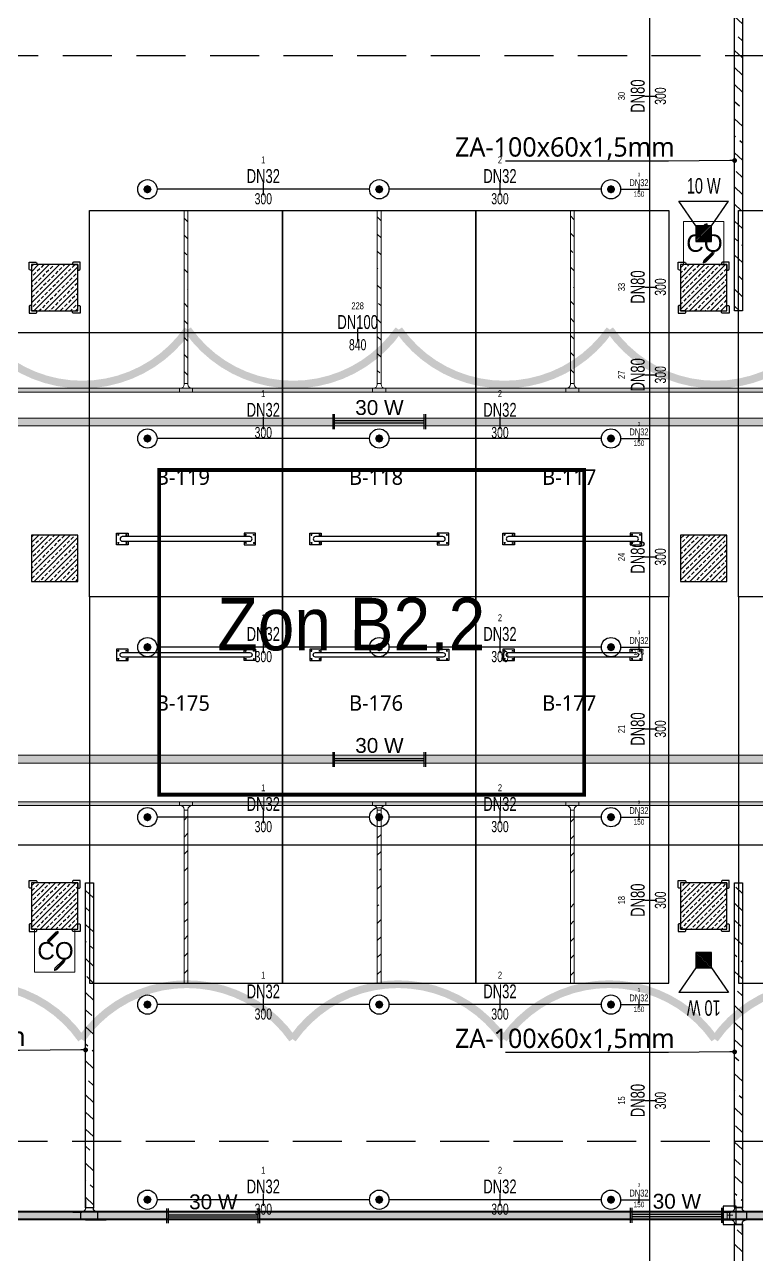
# Model space of a CAD drawing. Header units: millimetres. Extents: x -379292 to 1221486, y 92049 to 447512.
# Drawn here: x -141845 to -132373, y 236111 to 252025 of the extents above; entities that cross this region are included whole.
import ezdxf
from ezdxf import colors
from ezdxf.entities.mleader import LeaderData, LeaderLine
from ezdxf.enums import TextEntityAlignment as Align
from ezdxf.math import Vec2, Vec3

# ---------------------------------------------------------------- set-up
doc = ezdxf.new("R2010")
doc.units = ezdxf.units.MM
doc.linetypes.add('HIDDEN', pattern=[9.525, 6.35, -3.175])
for name, color, linetype in [('-M-YNGN-BORUID', 7, 'Continuous'), ('-M-YNGN-BORUUZUN', 7, 'Continuous'), ('-M-YNGN-BORUYUK', 7, 'Continuous'), ('-M-YNGN-SPR-YUK', 7, 'Continuous'), ('-M-YNGN-ZON2-CAP-', 7, 'Continuous'), ('-M-YNGN-ZON2-SPR-', 7, 'Continuous'), ('05_HATCH CONCRETE', 141, 'Continuous'), ('05_SYMBOL', 2, 'Continuous'), ('08_LAMP', 4, 'Continuous'), ('08_LOUD SYSTEM', 4, 'Continuous'), ('202-A-Y-MahalAd', 141, 'Continuous'), ('E_CT_ZA', 6, 'Continuous'), ('EYazı', 7, 'Continuous')]:
    doc.layers.add(name, color=color, linetype=linetype)
doc.layers.add('-M-YNGN-SPR-CAPCIZGI', color=188, linetype='Continuous', plot=False)
for name, color, linetype, lineweight in [('-M-YNGN-ZON2', 4, 'SP', 30), ('08_DEDECTOR', 3, 'Continuous', 9), ('AIRONN', 7, 'Continuous', 13), ('Aironn-ZoneBil', 7, 'Continuous', 0), ('E_CT_AYDINLATMA', 3, 'Continuous', 9), ('E_CT_KIRMIZI', 1, 'Continuous', 9)]:
    doc.layers.add(name, color=color, linetype=linetype, lineweight=lineweight)
doc.styles.add('Aironn', font='times.ttf')
doc.styles.add('CIZGI', font='tahoma.ttf', dxfattribs={"width": 0.8, "oblique": 20})
doc.styles.add('HCAD', font='HCAD.SHX', dxfattribs={"width": 0.8, "height": 0.2})
doc.styles.add('PIPESIZE', font='hcad.shx', dxfattribs={"width": 0.8})
doc.styles.add('SPR-NOT', font='romans.shx')
doc.styles.get("Standard").update_dxf_attribs({"font": 'segoeuil.ttf'})
doc.styles.add('TR', font='tsimpali.shx', dxfattribs={"width": 0.7})
doc.styles.add('YAZI-2', font='arial.ttf', dxfattribs={"height": 2})
doc.styles.add('YAZI-3', font='arial.ttf', dxfattribs={"height": 3})
doc.linetypes.add('SP', pattern='A,2,-0.1,["SP",CIZGI,S=0.14,R=0.2,X=0,Y=-0.07],-0.255', length=2.355)
pattern_1 = [(225, (905000, -3e-07), (67.351921, -67.351921), []), (225, (904932.65, -3e-07), (67.351921, -67.351921), [47.625, -23.8125])]

# ---------------------------------------------------------------- blocks, each defined once
blk = doc.blocks.new('202_Vida')
at = {"color": 0, "linetype": 'ByBlock', "ltscale": 0.2}
for points in [[(1, 0), (-1, 0)], [(0, 1), (0, -1)]]:
    blk.add_lwpolyline(points, dxfattribs=at)
at = {"color": 0, "linetype": 'ByBlock'}
for radius in [0.42, 0.23, 0.155]:
    blk.add_circle((0, 0), radius, dxfattribs=at)
blk = doc.blocks.new('202_Stoper')
at = {"color": 0, "linetype": 'ByBlock'}
for points in [[(-750, -30), (-750, -75), (-900, -75), (-900, 75), (-750, 75), (-750, 30)], [(750, -30), (750, -75), (900, -75), (900, 75), (750, 75), (750, 30)]]:
    blk.add_lwpolyline(points, dxfattribs=at)
blk.add_lwpolyline([(825, -30, 1), (825, 30), (-825, 30, 1), (-825, -30)], format="xyb", close=True, dxfattribs=at)
at = {"color": 0, "linetype": 'ByBlock', "yscale": 10, "zscale": 10, "rotation": 180}
for p, xscale in [((-877, 53), -10), ((-772, 53), 10), ((772, 53), -10), ((877, 53), 10)]:
    blk.add_blockref('202_Vida', p, dxfattribs=dict(at, xscale=xscale))
at = {"color": 0, "linetype": 'ByBlock', "yscale": 10, "zscale": 10}
for p, xscale in [((-877, -52), 10), ((-772, -52), -10), ((772, -52), 10), ((877, -52), -10)]:
    blk.add_blockref('202_Vida', p, dxfattribs=dict(at, xscale=xscale))
blk = doc.blocks.new('202_Mahalblok')
at = {"color": 0, "linetype": 'ByBlock', "flags": 128}
blk.add_lwpolyline([(0, 0), (0, 5000), (2500, 5000), (2500, 0)], close=True, dxfattribs=at)
at = {"color": 252}
blk.add_blockref('202_Stoper', (1250, 750), dxfattribs=at)
at = {"color": 0, "linetype": 'ByBlock', "ltscale": 25}
blk.add_attdef('MAHALNO', text='', height=200, dxfattribs=at).set_placement((1209, 1390), align=Align.BOTTOM_CENTER)
blk = doc.blocks.new('bariyer')
at = {"color": 8, "ltscale": 25}
blk.add_lwpolyline([(0, -70), (15, -70, 0.414214), (30, -55), (30, 30), (-55, 30, 0.414214), (-70, 15), (-70, 0), (0, 0)], format="xyb", close=True, dxfattribs=at)
blk = doc.blocks.new('OtoParkBodrumKatMimari')
at = {"layer": '05_HATCH CONCRETE'}
h = blk.add_hatch(dxfattribs=at)
h.set_pattern_fill('ANSI33', color=8, scale=15, angle=180, style=0)
h.set_pattern_definition(pattern_1)
h.paths.add_polyline_path([(105200, 148100), (104600, 148100), (104600, 147500), (105200, 147500)])
h = blk.add_hatch(dxfattribs=at)
h.set_pattern_fill('ANSI33', color=8, scale=15, angle=180, style=0)
h.set_pattern_definition(pattern_1)
h.paths.add_polyline_path([(113600, 148100), (113000, 148100), (113000, 147500), (113600, 147500)])
h = blk.add_hatch(dxfattribs=at)
h.set_pattern_fill('ANSI33', color=8, scale=15, angle=180, style=0)
h.set_pattern_definition(pattern_1)
h.paths.add_polyline_path([(105200, 144600), (104600, 144600), (104600, 144000), (105200, 144000)])
h = blk.add_hatch(dxfattribs=at)
h.set_pattern_fill('ANSI33', color=8, scale=15, angle=180, style=0)
h.set_pattern_definition(pattern_1)
h.paths.add_polyline_path([(113600, 144600), (113000, 144600), (113000, 144000), (113600, 144000)])
h = blk.add_hatch(dxfattribs=at)
h.set_pattern_fill('ANSI33', color=8, scale=15, angle=180, style=0)
h.set_pattern_definition(pattern_1)
h.paths.add_polyline_path([(105200, 140100), (104600, 140100), (104600, 139500), (105200, 139500)])
h = blk.add_hatch(dxfattribs=at)
h.set_pattern_fill('ANSI33', color=8, scale=15, angle=180, style=0)
h.set_pattern_definition(pattern_1)
h.paths.add_polyline_path([(113600, 140100), (113000, 140100), (113000, 139500), (113600, 139500)])
at = {"color": 5}
for points in [[(105200, 148100), (104600, 148100), (104600, 147500), (105200, 147500)], [(113600, 148100), (113000, 148100), (113000, 147500), (113600, 147500)], [(105200, 144600), (104600, 144600), (104600, 144000), (105200, 144000)], [(113600, 144600), (113000, 144600), (113000, 144000), (113600, 144000)], [(105200, 140100), (104600, 140100), (104600, 139500), (105200, 139500)], [(113600, 140100), (113000, 140100), (113000, 139500), (113600, 139500)]]:
    blk.add_lwpolyline(points, close=True, dxfattribs=at)
at = {"layer": '05_SYMBOL', "color": 252, "linetype": 'HIDDEN', "ltscale": 100}
blk.add_lwpolyline([(17400, 138759, 0.414214), (19400, 136759), (128500, 136759, 0.414214), (130500, 138759), (130500, 148800, 0.414214), (128500, 150800), (19400, 150800, 0.414214), (17400, 148800), (17400, 138759)], format="xyb", dxfattribs=at)
at = {"layer": '05_SYMBOL', "color": 8, "xscale": -1}
for p in [(104600, 148100), (113000, 148100), (104600, 140100), (113000, 140100)]:
    blk.add_blockref('bariyer', p, dxfattribs=at)
at = {"layer": '05_SYMBOL', "color": 8}
for p in [(105200, 148100), (113600, 148100), (105200, 140100), (113600, 140100)]:
    blk.add_blockref('bariyer', p, dxfattribs=at)
at = {"layer": '05_SYMBOL', "color": 8, "rotation": 180}
for p in [(104600, 147500), (113000, 147500), (104600, 139500), (113000, 139500)]:
    blk.add_blockref('bariyer', p, dxfattribs=at)
at = {"layer": '05_SYMBOL', "color": 8, "xscale": -1, "rotation": 180}
for p in [(105200, 147500), (113600, 147500), (105200, 139500), (113600, 139500)]:
    blk.add_blockref('bariyer', p, dxfattribs=at)
at = {"layer": '202-A-Y-MahalAd', "color": 8, "ltscale": 25}
for p, values in [((105350, 143800), {'MAHALNO': 'B-119'}), ((107850, 143800), {'MAHALNO': 'B-118'}), ((110350, 143800), {'MAHALNO': 'B-117'}), ((113750, 143800), {'MAHALNO': 'B-116'})]:
    blk.add_blockref('202_Mahalblok', p, dxfattribs=at).add_auto_attribs(values)
ref = blk.add_blockref('202_Mahalblok', (105350, 143800), dxfattribs=dict(at, xscale=-1, rotation=180))
ref.add_attrib('MAHALNO', 'B-175', dxfattribs={"layer": '0', "color": 0, "linetype": 'ByBlock', "ltscale": 25, "height": 200}).set_placement((106559, 142267), align=Align.BOTTOM_CENTER)
ref = blk.add_blockref('202_Mahalblok', (107850, 143800), dxfattribs=dict(at, xscale=-1, rotation=180))
ref.add_attrib('MAHALNO', 'B-176', dxfattribs={"layer": '0', "color": 0, "linetype": 'ByBlock', "ltscale": 25, "height": 200}).set_placement((109059, 142267), align=Align.BOTTOM_CENTER)
ref = blk.add_blockref('202_Mahalblok', (110350, 143800), dxfattribs=dict(at, xscale=-1, rotation=180))
ref.add_attrib('MAHALNO', 'B-177', dxfattribs={"layer": '0', "color": 0, "linetype": 'ByBlock', "ltscale": 25, "height": 200}).set_placement((111559, 142267), align=Align.BOTTOM_CENTER)
ref = blk.add_blockref('202_Mahalblok', (113750, 143800), dxfattribs=dict(at, xscale=-1, rotation=180))
ref.add_attrib('MAHALNO', 'B-178', dxfattribs={"layer": '0', "color": 0, "linetype": 'ByBlock', "ltscale": 25, "height": 200}).set_placement((114959, 142267), align=Align.BOTTOM_CENTER)
blk = doc.blocks.new('SPRKL100')
at = {"layer": '-M-YNGN-SPR-CAPCIZGI'}
blk.add_line((0, 0.431), (0, -0.431), dxfattribs=at)
at = {"layer": '-M-YNGN-BORUID', "color": 0, "style": 'HCAD', "width": 0.8, "flags": 1}
blk.add_attdef('DIC', text='', height=0.4, dxfattribs=at).set_placement((0, -1.693), align=Align.CENTER)
at = {"layer": '-M-YNGN-BORUUZUN', "color": 0, "style": 'HCAD', "width": 0.7}
blk.add_attdef('BOY', text='', height=0.8, dxfattribs=at).set_placement((0, -1.08), align=Align.CENTER)
at = {"layer": '-M-YNGN-BORUYUK', "color": 6, "style": 'PIPESIZE', "width": 0.8}
blk.add_attdef('YUK', text='', height=0.5, dxfattribs=at).set_placement((0, 1.866), align=Align.CENTER)
at = {"color": 0, "style": 'PIPESIZE', "width": 0.7}
blk.add_attdef('CAP', text='', height=1, dxfattribs=at).set_placement((0, 0.45), align=Align.CENTER)
blk = doc.blocks.new('SP-C-UP-12')
at = {"ltscale": 10}
blk.add_line((0, 0), (0, 0), dxfattribs=at)
at = {"color": 1, "linetype": 'Continuous'}
blk.add_circle((0, 0), 12.5, dxfattribs=at)
at = {"ltscale": 10}
for points in [[(-5.4, 0), (-3.8, 3.8), (-3.8, -3.8), (0, 5.4)], [(-3.8, -3.8), (0, 5.4), (0, -5.4), (3.8, 3.8)], [(0, -5.4), (3.8, 3.8), (3.8, -3.8), (5.4, 0)]]:
    blk.add_solid(points, dxfattribs=at)
at = {"layer": '-M-YNGN-SPR-YUK', "style": 'SPR-NOT', "width": 0.5, "flags": 9}
for tag, p in [('YUK', (0, 17.8)), ('CAP', (0, 14.4)), ('TIP', (0.2, 10.8))]:
    blk.add_attdef(tag, text='', height=2.5, dxfattribs=at).set_placement(p, align=Align.MIDDLE_CENTER)
blk = doc.blocks.new('A$C69E5DB5D')
at = {"layer": '-M-YNGN-ZON2', "ltscale": 500}
for p, q in [((-2610.9, 3212.4), (-2610.9, -1882.6)), ((-2973.4, 517.4), (-3248.4, 517.4)), ((-2673.4, 517.4), (-2948.4, 517.4)), ((-2648.4, 517.4), (-2610.9, 517.4)), ((-5973.4, 332.1), (-396.1, 332.1)), ((-2973.4, 194.9), (-3248.4, 194.9)), ((-2673.4, 194.9), (-2948.4, 194.9)), ((-2648.4, 194.9), (-2610.9, 194.9)), ((-2973.4, -75.1), (-3248.4, -75.1)), ((-2673.4, -75.1), (-2948.4, -75.1)), ((-2648.4, -75.1), (-2610.9, -75.1)), ((-2973.4, -295.1), (-3248.4, -295.1)), ((-2673.4, -295.1), (-2948.4, -295.1)), ((-2648.4, -295.1), (-2610.9, -295.1)), ((-2973.4, -537.6), (-3248.4, -537.6)), ((-2673.4, -537.6), (-2948.4, -537.6)), ((-2648.4, -537.6), (-2610.9, -537.6)), ((-2973.4, -790.1), (-3248.4, -790.1)), ((-2673.4, -790.1), (-2948.4, -790.1)), ((-2648.4, -790.1), (-2610.9, -790.1))]:
    blk.add_line(p, q, dxfattribs=at)
at = {"layer": '-M-YNGN-ZON2-CAP-', "xscale": 18.00000000000004, "yscale": 18.00000000000004, "zscale": 18.00000000000004, "rotation": 90}
for p, values in [((-2609.2, 638), {'YUK': '30', 'CAP': 'DN80', 'BOY': '300'}), ((-2609.2, 390.9), {'YUK': '33', 'CAP': 'DN80', 'BOY': '300'}), ((-2609.2, 277.3), {'YUK': '27', 'CAP': 'DN80', 'BOY': '300'}), ((-2609.2, 41.6), {'YUK': '24', 'CAP': 'DN80', 'BOY': '300'}), ((-2609.2, -181), {'YUK': '21', 'CAP': 'DN80', 'BOY': '300'}), ((-2609.2, -402.5), {'YUK': '18', 'CAP': 'DN80', 'BOY': '300'}), ((-2609.2, -661.8), {'YUK': '15', 'CAP': 'DN80', 'BOY': '300'})]:
    blk.add_blockref('SPRKL100', p, dxfattribs=at).add_auto_attribs(values)
at = {"layer": '-M-YNGN-ZON2-CAP-'}
for p, xscale, yscale, zscale, values in [((-3110.9, 517.4), 18, 18, 18, {'YUK': '1', 'CAP': 'DN32', 'BOY': '300'}), ((-2804.6, 517.4), 18, 18, 18, {'YUK': '2', 'CAP': 'DN32', 'BOY': '300'}), ((-2624.7, 517.4), 9, 9, 9, {'YUK': '3', 'CAP': 'DN32', 'BOY': '150'}), ((-2988.8, 328.5), 18.00000000000002, 18.00000000000002, 18.00000000000002, {'YUK': '228', 'CAP': 'DN100', 'BOY': '840'}), ((-3110.9, 214.9), 18, 18, 18, {'YUK': '1', 'CAP': 'DN32', 'BOY': '300'}), ((-2804.6, 214.9), 18, 18, 18, {'YUK': '2', 'CAP': 'DN32', 'BOY': '300'}), ((-2624.7, 194.9), 9, 9, 9, {'YUK': '3', 'CAP': 'DN32', 'BOY': '150'}), ((-3110.9, -75.1), 18, 18, 18, {'YUK': '1', 'CAP': 'DN32', 'BOY': '300'}), ((-2804.6, -75.1), 18, 18, 18, {'YUK': '2', 'CAP': 'DN32', 'BOY': '300'}), ((-2624.7, -75.1), 9, 9, 9, {'YUK': '3', 'CAP': 'DN32', 'BOY': '150'}), ((-3110.9, -295.1), 18, 18, 18, {'YUK': '1', 'CAP': 'DN32', 'BOY': '300'}), ((-2804.6, -295.1), 18, 18, 18, {'YUK': '2', 'CAP': 'DN32', 'BOY': '300'}), ((-2624.7, -295.1), 9, 9, 9, {'YUK': '3', 'CAP': 'DN32', 'BOY': '150'}), ((-3110.9, -537.6), 18, 18, 18, {'YUK': '1', 'CAP': 'DN32', 'BOY': '300'}), ((-2804.6, -537.6), 18, 18, 18, {'YUK': '2', 'CAP': 'DN32', 'BOY': '300'}), ((-2624.7, -537.6), 9, 9, 9, {'YUK': '3', 'CAP': 'DN32', 'BOY': '150'}), ((-3110.9, -790.1), 18, 18, 18, {'YUK': '1', 'CAP': 'DN32', 'BOY': '300'}), ((-2804.6, -790.1), 18, 18, 18, {'YUK': '2', 'CAP': 'DN32', 'BOY': '300'}), ((-2624.7, -790.1), 9, 9, 9, {'YUK': '3', 'CAP': 'DN32', 'BOY': '150'})]:
    blk.add_blockref('SPRKL100', p, dxfattribs=dict(at, xscale=xscale, yscale=yscale, zscale=zscale)).add_auto_attribs(values)
at = {"layer": '-M-YNGN-ZON2-SPR-'}
for p in [(-3260.9, 517.4), (-2960.9, 517.4), (-2660.9, 517.4), (-3260.9, 194.9), (-2960.9, 194.9), (-2660.9, 194.9), (-3260.9, -75.1), (-2960.9, -75.1), (-2660.9, -75.1), (-3260.9, -295.1), (-2960.9, -295.1), (-2660.9, -295.1), (-3260.9, -537.6), (-2960.9, -537.6), (-2660.9, -537.6), (-3260.9, -790.1), (-2960.9, -790.1), (-2660.9, -790.1)]:
    blk.add_blockref('SP-C-UP-12', p, dxfattribs=at)
blk = doc.blocks.new('*U621')
h = blk.add_hatch()
h.set_pattern_fill('ANSI33', color=0, scale=50, angle=1, style=0)
h.paths.add_polyline_path([(-6645, 100), (26845, 100), (26845, 0), (-6645, 0)])
at = {"color": 0}
blk.add_lwpolyline([(-6645, 100), (26845, 100), (26845, 0), (-6645, 0)], close=True, dxfattribs=at)
at = {"ltscale": 25, "flags": 1}
for tag, p in [('YUKSEKLIK', (-229, -149)), ('KALINLIK', (-229, -213))]:
    blk.add_attdef(tag, p, '', height=50, dxfattribs=at)
blk = doc.blocks.new('*U624')
h = blk.add_hatch()
h.set_pattern_fill('ANSI33', color=0, scale=50, angle=1, style=0)
h.paths.add_polyline_path([(-7628, 100), (42662, 100), (42662, 0), (-7628, 0)])
at = {"color": 0}
blk.add_lwpolyline([(-7628, 100), (42662, 100), (42662, 0), (-7628, 0)], close=True, dxfattribs=at)
at = {"ltscale": 25, "flags": 1}
for tag, p in [('YUKSEKLIK', (-229, -149)), ('KALINLIK', (-229, -213))]:
    blk.add_attdef(tag, p, '', height=50, dxfattribs=at)
blk = doc.blocks.new('*U653')
h = blk.add_hatch()
h.set_pattern_fill('ANSI33', color=0, scale=50, angle=1, style=0)
h.paths.add_polyline_path([(-115024, 100), (-249, 100), (-249, 0), (-115024, 0)])
at = {"color": 0}
blk.add_lwpolyline([(-115024, 100), (-249, 100), (-249, 0), (-115024, 0)], close=True, dxfattribs=at)
at = {"ltscale": 25, "flags": 1}
for tag, p in [('YUKSEKLIK', (-229, -149)), ('KALINLIK', (-229, -213))]:
    blk.add_attdef(tag, p, '', height=50, dxfattribs=at)
blk = doc.blocks.new('*U763')
h = blk.add_hatch()
h.set_pattern_fill('ANSI33', color=0, scale=50, angle=1, style=0)
h.paths.add_polyline_path([(-1851, 50), (40368, 50), (40368, 0), (-1851, 0)])
at = {"color": 0}
blk.add_lwpolyline([(-1851, 50), (40368, 50), (40368, 0), (-1851, 0)], close=True, dxfattribs=at)
at = {"ltscale": 25, "flags": 1}
for tag, p in [('YUKSEKLIK', (-229, -149)), ('KALINLIK', (-229, -213))]:
    blk.add_attdef(tag, p, '', height=50, dxfattribs=at)
blk = doc.blocks.new('*U764')
h = blk.add_hatch()
h.set_pattern_fill('ANSI33', color=0, scale=50, angle=1, style=0)
h.paths.add_polyline_path([(-1851, 50), (56834, 50), (56834, 0), (-1851, 0)])
at = {"color": 0}
blk.add_lwpolyline([(-1851, 50), (56834, 50), (56834, 0), (-1851, 0)], close=True, dxfattribs=at)
at = {"ltscale": 25, "flags": 1}
for tag, p in [('YUKSEKLIK', (-229, -149)), ('KALINLIK', (-229, -213))]:
    blk.add_attdef(tag, p, '', height=50, dxfattribs=at)
blk = doc.blocks.new('*U842')
h = blk.add_hatch()
h.set_pattern_fill('ANSI33', color=0, scale=50, angle=1, style=0)
h.paths.add_polyline_path([(-4100, 100), (99, 100), (99, 0), (-4100, 0)])
at = {"color": 0}
blk.add_lwpolyline([(-4100, 100), (99, 100), (99, 0), (-4100, 0)], close=True, dxfattribs=at)
at = {"ltscale": 25, "flags": 1}
for tag, p in [('YUKSEKLIK', (-229, -149)), ('KALINLIK', (-229, -213))]:
    blk.add_attdef(tag, p, '', height=50, dxfattribs=at)
blk = doc.blocks.new('*U353')
at = {"color": 0}
for p, q in [((0, 428), (0, 314)), ((0, 324), (100, 324)), ((100, 428), (100, 314)), ((-164, 264), (-50, 264)), ((-164, 164), (-50, 164)), ((-60, 264), (-60, 164)), ((264, 264), (150, 264)), ((264, 164), (150, 164)), ((160, 264), (160, 164)), ((0, 0), (0, 114)), ((0, 104), (100, 104)), ((100, 0), (100, 114))]:
    blk.add_line(p, q, dxfattribs=at)
for centre, start, end in [((-50, 314), 270, 0), ((-50, 114), 0, 90), ((150, 314), 180, 270), ((150, 114), 90, 180)]:
    blk.add_arc(centre, 50, start, end, dxfattribs=at)
blk = doc.blocks.new('*U843')
h = blk.add_hatch()
h.set_pattern_fill('ANSI33', color=0, scale=50, angle=1, style=0)
h.paths.add_polyline_path([(-4181, 100), (0, 100), (0, 0), (-4181, 0)])
at = {"color": 0}
blk.add_lwpolyline([(-4181, 100), (0, 100), (0, 0), (-4181, 0)], close=True, dxfattribs=at)
at = {"ltscale": 25, "flags": 1}
for tag, p in [('YUKSEKLIK', (-229, -149)), ('KALINLIK', (-229, -213))]:
    blk.add_attdef(tag, p, '', height=50, dxfattribs=at)
blk = doc.blocks.new('*U846')
h = blk.add_hatch()
h.set_pattern_fill('ANSI33', color=0, scale=50, angle=1, style=0)
h.paths.add_polyline_path([(-4048, 100), (159, 100), (159, 0), (-4048, 0)])
at = {"color": 0}
blk.add_lwpolyline([(-4048, 100), (159, 100), (159, 0), (-4048, 0)], close=True, dxfattribs=at)
at = {"ltscale": 25, "flags": 1}
for tag, p in [('YUKSEKLIK', (-229, -149)), ('KALINLIK', (-229, -213))]:
    blk.add_attdef(tag, p, '', height=50, dxfattribs=at)
blk = doc.blocks.new('*U355')
at = {"color": 0}
for p, q in [((264, 264), (-164, 264)), ((-164, 164), (-50, 164)), ((-60, 264), (-60, 164)), ((0, 264), (264, 264)), ((264, 164), (150, 164)), ((160, 264), (160, 164)), ((0, 0), (0, 114)), ((0, 104), (100, 104)), ((100, 0), (100, 114))]:
    blk.add_line(p, q, dxfattribs=at)
for centre, start, end in [((-50, 114), 0, 90), ((150, 114), 90, 180)]:
    blk.add_arc(centre, 50, start, end, dxfattribs=at)
blk = doc.blocks.new('*U862')
h = blk.add_hatch()
h.set_pattern_fill('ANSI33', color=0, scale=50, angle=1, style=0)
h.paths.add_polyline_path([(-4363, 100), (-173, 100), (-173, 0), (-4363, 0)])
at = {"color": 0}
blk.add_lwpolyline([(-4363, 100), (-173, 100), (-173, 0), (-4363, 0)], close=True, dxfattribs=at)
at = {"ltscale": 25, "flags": 1}
for tag, p in [('YUKSEKLIK', (-229, -149)), ('KALINLIK', (-229, -213))]:
    blk.add_attdef(tag, p, '', height=50, dxfattribs=at)
blk = doc.blocks.new('*U984')
h = blk.add_hatch()
h.set_pattern_fill('ANSI33', color=0, scale=50, angle=1, style=0)
h.paths.add_polyline_path([(-55947, 100), (-770, 100), (-770, 0), (-55947, 0)])
at = {"color": 0}
blk.add_lwpolyline([(-55947, 100), (-770, 100), (-770, 0), (-55947, 0)], close=True, dxfattribs=at)
at = {"ltscale": 25, "flags": 1}
for tag, p in [('YUKSEKLIK', (-229, -149)), ('KALINLIK', (-229, -213))]:
    blk.add_attdef(tag, p, '', height=50, dxfattribs=at)
blk = doc.blocks.new('_DOT')
at = {"color": 0, "linetype": 'ByBlock'}
blk.add_line((-0.5, 0), (-1, 0), dxfattribs=at)
at = {"color": 0, "linetype": 'ByBlock', "const_width": 0.5}
blk.add_lwpolyline([(-0.25, 0, 1), (0.25, 0, 1)], format="xyb", close=True, dxfattribs=at)
blk = doc.blocks.new('40 W SIVA ÜSTÜ ETANJ LED 50')
at = {"layer": '08_LAMP'}
for p, q in [((-625, -100), (-625, 100)), ((-605, -100), (-605, 100)), ((-605, 15), (605, 15)), ((605, -100), (605, 100)), ((625, -100), (625, 100)), ((-605, -15), (605, -15))]:
    blk.add_line(p, q, dxfattribs=at)
at = {"layer": '08_LAMP', "color": 2, "style": 'YAZI-2'}
blk.add_text('30 W', height=200, dxfattribs=at).set_placement((0, 90), align=Align.CENTER)
blk = doc.blocks.new('40 W SIVA ÜSTÜ ETANJ LED 50--')
at = {"layer": '08_LAMP'}
for p, q in [((-625, -100), (-625, 100)), ((-605, -100), (-605, 100)), ((-605, 15), (605, 15)), ((605, -100), (605, 100)), ((625, -100), (625, 100)), ((-605, -15), (605, -15))]:
    blk.add_line(p, q, dxfattribs=at)
at = {"layer": '08_LAMP', "color": 2, "style": 'YAZI-2'}
blk.add_text('30 W', height=200, dxfattribs=at).set_placement((0, 90), align=Align.CENTER)
blk = doc.blocks.new('40 W SIVA ÜSTÜ ETANJ LED E 50')
at = {"layer": '08_LAMP'}
for p, q in [((-625, -100), (-625, 100)), ((-605, -100), (-605, 100)), ((-605, 15), (605, 15)), ((605, -100), (605, 100)), ((625, -100), (625, 100)), ((-605, -15), (605, -15))]:
    blk.add_line(p, q, dxfattribs=at)
blk.add_lwpolyline([(625, -125), (800, -125), (800, 125), (625, 125)], close=True, dxfattribs=at)
at = {"layer": '08_LAMP', "color": 2, "style": 'YAZI-2'}
blk.add_text('30 W', height=200, dxfattribs=at).set_placement((0, 90), align=Align.CENTER)
blk.add_text('E', height=125, dxfattribs=at).set_placement((713, 0), align=Align.MIDDLE)
blk = doc.blocks.new('CO 250')
at = {"layer": '08_DEDECTOR'}
for p, q in [((17, 243), (-84, 142)), ((45, 251), (-74, 132)), ((37, 223), (-64, 122)), ((45, 250), (45, 243)), ((114, -136), (-5, -255)), ((104, -126), (3, -227)), ((124, -146), (23, -247)), ((-5, -247), (-5, -255)), ((-5, -255), (3, -255))]:
    blk.add_line(p, q, dxfattribs=at)
at = {"layer": '08_DEDECTOR', "ltscale": 25}
blk.add_lwpolyline([(-262, 278), (-262, -278), (262, -278), (262, 278)], close=True, dxfattribs=at)
at = {"layer": '08_DEDECTOR'}
for centre, radius, start, end in [((37, 223), 27.7, 72.9688, 135), ((17, 243), 27.7, 315, 0), ((-55, 112), 41.6, 135, 180), ((-55, 112), 27.7, 135, 180), ((-55, 112), 13.9, 135, 180), ((95, -116), 13.9, 315, 350.4112), ((95, -116), 27.7, 315, 355.2224), ((95, -116), 41.6, 315, 356.817), ((23, -247), 27.7, 135, 180), ((3, -227), 27.7, 270, 315)]:
    blk.add_arc(centre, radius, start, end, dxfattribs=at)
at = {"layer": '08_DEDECTOR', "color": 3, "style": 'YAZI-3'}
blk.add_text('CO', height=225, dxfattribs=at).set_placement((-226, -113))
blk = doc.blocks.new('15 W HORN 100_HARİCİ TİP')
at = {"layer": '08_LOUD SYSTEM'}
h = blk.add_hatch(dxfattribs=at)
h.set_pattern_fill('ANSI31', color=2, scale=4.8)
h.set_pattern_definition([(45, (-341645.439, -380325.335), (-10.77630735, 10.77630735), [])])
h.paths.add_polyline_path([(-100, 0), (100, 0), (100, 200), (-100, 200)])
at = {"layer": '08_LOUD SYSTEM', "ltscale": 2}
for p, q in [((-320, 520), (320, 520)), ((-100, 200), (-320, 520)), ((100, 200), (320, 520))]:
    blk.add_line(p, q, dxfattribs=at)
at = {"layer": '08_LOUD SYSTEM'}
blk.add_lwpolyline([(100, 0), (100, 200), (-100, 200), (-100, 0)], close=True, dxfattribs=at)
at = {"layer": '08_LOUD SYSTEM', "color": 2, "ltscale": 2, "style": 'TR', "width": 0.7}
blk.add_text('10 W', height=200, dxfattribs=at).set_placement((0, 620), align=Align.CENTER)
blk = doc.blocks.new('*U545')
h = blk.add_hatch()
h.set_pattern_fill('ANSI33', color=0, scale=50, angle=1, style=0)
h.paths.add_polyline_path([(-2601, 50), (-361, 50), (-361, 0), (-2601, 0)])
at = {"color": 0}
blk.add_lwpolyline([(-2601, 50), (-361, 50), (-361, 0), (-2601, 0)], close=True, dxfattribs=at)
at = {"ltscale": 25, "flags": 1}
for tag, p in [('YUKSEKLIK', (-229, -149)), ('KALINLIK', (-229, -213))]:
    blk.add_attdef(tag, p, '', height=50, dxfattribs=at)
blk = doc.blocks.new('*U127')
at = {"color": 0}
for p, q in [((214, 214), (-164, 214)), ((-164, 164), (-50, 164)), ((-60, 214), (-60, 164)), ((0, 214), (214, 214)), ((214, 164), (100, 164)), ((110, 214), (110, 164)), ((0, 0), (0, 114)), ((0, 104), (50, 104)), ((50, 0), (50, 114))]:
    blk.add_line(p, q, dxfattribs=at)
for centre, start, end in [((-50, 114), 0, 90), ((100, 114), 90, 180)]:
    blk.add_arc(centre, 50, start, end, dxfattribs=at)

msp = doc.modelspace()

# ---------------------------------------------------------------- block references
at = {"color": 8}
msp.add_blockref('OtoParkBodrumKatMimari', (-246354.8, 100818.8), dxfattribs=at)

# ---------------------------------------------------------------- next in the draw order: linework, layer by layer
at = {"ltscale": 25}
msp.add_line((-144932.3, 241408.8), (-114737.1, 241408.8), dxfattribs=at)
at = {"color": 30, "const_width": 100}
for points in [[(-98755.3, 248077.1, -0.5205671), (-101487.2, 248077.1, -0.5205671), (-104219.1, 248077.1, -0.5205671), (-106951, 248077.1, -0.5205671), (-109682.9, 248077.1, -0.5205671), (-112414.7, 248077.1, -0.5205671), (-115146.6, 248077.1, -0.5205671), (-117878.5, 248077.1, -0.5205671), (-120610.4, 248077.1, -0.5205671), (-123342.3, 248077.1, -0.5205671), (-126074.2, 248077.1, -0.5205671), (-128806.1, 248077.1, -0.5205671), (-131538, 248077.1, -0.5205671), (-134269.9, 248077.1, -0.5205671), (-137001.8, 248077.1, -0.5205671), (-139733.7, 248077.1, -0.5205671), (-142465.6, 248077.1, -0.5205671)], [(-143840.8, 238896.3, -0.5205671), (-141108.9, 238896.3, -0.5205671), (-138377, 238896.3, -0.5205671), (-135645.1, 238896.3, -0.5205671), (-132913.2, 238896.3, -0.5205671), (-130181.3, 238896.3, -0.5205671), (-127449.4, 238896.3, -0.5205671), (-124717.5, 238896.3, -0.5205671), (-121985.6, 238896.3, -0.5205671), (-119253.7, 238896.3, -0.5205671), (-116521.8, 238896.3, -0.5205671), (-113789.9, 238896.3, -0.5205671), (-111058, 238896.3, -0.5205671), (-108326.2, 238896.3, -0.5205671), (-105594.3, 238896.3, -0.5205671), (-102862.4, 238896.3, -0.5205671), (-100130.5, 238896.3, -0.5205671)]]:
    msp.add_lwpolyline(points, format="xyb", dxfattribs=at)
at = {"layer": 'AIRONN', "color": 2, "const_width": 50}
msp.add_lwpolyline([(-140102.4, 246260.9), (-134602.4, 246260.9), (-134602.4, 242060.9), (-140102.4, 242060.9)], close=True, dxfattribs=at)

# ---------------------------------------------------------------- next in the draw order: block references
at = {"layer": '-M-YNGN-ZON2', "ltscale": 25, "xscale": 10, "yscale": 10, "zscale": 10}
msp.add_blockref('A$C69E5DB5D', (-107645.9, 244719.5), dxfattribs=at)
at = {"layer": '08_DEDECTOR'}
for p in [(-133054.8, 249197.2), (-141454.8, 240040.3)]:
    msp.add_blockref('CO 250', p, dxfattribs=at)
at = {"layer": '08_LAMP', "xscale": 0.96, "yscale": 0.96, "zscale": 0.96}
for name, p in [('40 W SIVA ÜSTÜ ETANJ LED 50', (-137252.1, 246886.8)), ('40 W SIVA ÜSTÜ ETANJ LED 50', (-137252.1, 242514.3)), ('40 W SIVA ÜSTÜ ETANJ LED 50--', (-139402.1, 236609.1)), ('40 W SIVA ÜSTÜ ETANJ LED E 50', (-133402.1, 236616))]:
    msp.add_blockref(name, p, dxfattribs=at)
at = {"layer": '08_LOUD SYSTEM'}
msp.add_blockref('15 W HORN 100_HARİCİ TİP', (-133054.8, 249218.8), dxfattribs=at)
at = {"layer": '08_LOUD SYSTEM', "rotation": 180}
msp.add_blockref('15 W HORN 100_HARİCİ TİP', (-133054.8, 240018.8), dxfattribs=at)
at = {"layer": 'E_CT_AYDINLATMA', "xscale": -1}
msp.add_blockref('*U624', (-129443.2, 246831.8), dxfattribs=at)
at = {"layer": 'E_CT_AYDINLATMA', "rotation": 180}
for name, p in [('*U621', (-128460.2, 242568.8)), ('*U984', (-171176.6, 236659.1))]:
    msp.add_blockref(name, p, dxfattribs=at)
at = {"layer": 'E_CT_KIRMIZI', "color": 1}
for name, p, rotation in [('*U545', (-139779.8, 247017.5), 270), ('*U545', (-137279.8, 247017.5), 270), ('*U545', (-134779.8, 247017.5), 270), ('*U764', (-116880.6, 247318.6), 180), ('*U763', (-116880.6, 241968.9), 180)]:
    msp.add_blockref(name, p, dxfattribs=dict(at, rotation=rotation))
at = {"layer": 'E_CT_KIRMIZI', "color": 2, "rotation": 180}
for p in [(-139729.8, 247482.6), (-137229.8, 247482.6), (-134729.8, 247482.6)]:
    msp.add_blockref('*U127', p, dxfattribs=at)
at = {"layer": 'E_CT_KIRMIZI', "color": 2, "xscale": -1}
for p in [(-139729.8, 241754.9), (-137229.8, 241754.9), (-134729.8, 241754.9)]:
    msp.add_blockref('*U127', p, dxfattribs=at)
at = {"layer": 'E_CT_KIRMIZI', "color": 1, "xscale": -1, "rotation": 270}
for p in [(-139779.8, 242220.1), (-137279.8, 242220.1), (-134779.8, 242220.1)]:
    msp.add_blockref('*U545', p, dxfattribs=at)
at = {"layer": 'E_CT_ZA', "color": 112}
for name, p, rotation in [('*U862', (-132554.8, 252681.9), 90), ('*U846', (-141054.8, 236870.4), 270), ('*U842', (-132654.8, 236818.3), 270), ('*U653', (-230054.1, 236668.8), 180), ('*U843', (-132554.8, 236499.9), 90)]:
    msp.add_blockref(name, p, dxfattribs=dict(at, rotation=rotation))
at = {"layer": 'E_CT_ZA', "color": 2, "xscale": -1, "rotation": 180}
for name, p in [('*U355', (-141054.8, 236823.1)), ('*U353', (-132654.8, 236823.1))]:
    msp.add_blockref(name, p, dxfattribs=at)

# ---------------------------------------------------------------- next in the draw order: texts
at = {"layer": 'Aironn-ZoneBil', "color": 2, "insert": (-139350.1, 245742), "char_height": 680, "width": 4575, "attachment_point": 1, "rotation": 359.96186, "style": 'Aironn'}
msp.add_mtext('{\\fArial|b0|i0|c0|p18;\\W0.9; \\PZon B2.2}', dxfattribs=at)

# ---------------------------------------------------------------- next in the draw order: leaders
at = {"layer": 'EYazı', "color": 7}
ml = msp.add_multileader_mtext('Standard', dxfattribs=at)
ml.set_content('ZA-100x60x1,5mm', color=7)
ml.set_leader_properties(color=1)
ml.set_arrow_properties(name='DOT')
ml.build(insert=Vec2(0, 0))
ml.multileader.update_dxf_attribs({"text_left_attachment_type": 6, "text_right_attachment_type": 6, "dogleg_length": 50, "arrow_head_size": 62.5})
ctx = ml.context
ctx.base_point, ctx.char_height, ctx.arrow_head_size, ctx.landing_gap_size, ctx.plane_origin = Vec3(-136299.1, 250259.4), 250, 62.5, 25, Vec3(-134106.9, 250215.7)
ctx.left_attachment, ctx.right_attachment = 6, 6
notes = []
notes.append((ctx, [(0, (1, 1, 0), (-133512.1, 250259.4), (-1, 0), 62.5, [(0, [(-132654.8, 250266.1)], 0, [])])]))
ctx.mtext.insert, ctx.mtext.width, ctx.mtext.defined_height, ctx.mtext.line_spacing_style, ctx.mtext.flow_direction = Vec3(-136274.1, 250566.1), 2000, 439.9, 2, 5
ml = msp.add_multileader_mtext('Standard', dxfattribs=at)
ml.set_content('ZA-100x60x1,5mm', color=7)
ml.set_leader_properties(color=1)
ml.set_arrow_properties(name='DOT')
ml.build(insert=Vec2(0, 0))
ml.multileader.update_dxf_attribs({"text_left_attachment_type": 6, "text_right_attachment_type": 6, "dogleg_length": 50, "arrow_head_size": 62.5})
ctx = ml.context
ctx.base_point, ctx.char_height, ctx.arrow_head_size, ctx.landing_gap_size, ctx.plane_origin = Vec3(-144699.1, 238749.5), 250, 62.5, 25, Vec3(-142506.9, 238705.8)
ctx.left_attachment, ctx.right_attachment = 6, 6
notes.append((ctx, [(0, (1, 1, 0), (-141912.1, 238749.5), (-1, 0), 62.5, [(0, [(-141054.8, 238756.2)], 0, [])])]))
ctx.mtext.insert, ctx.mtext.width, ctx.mtext.defined_height, ctx.mtext.line_spacing_style, ctx.mtext.flow_direction = Vec3(-144674.1, 239056.2), 2000, 439.9, 2, 5
ml = msp.add_multileader_mtext('Standard', dxfattribs=at)
ml.set_content('ZA-100x60x1,5mm', color=7)
ml.set_leader_properties(color=1)
ml.set_arrow_properties(name='DOT')
ml.build(insert=Vec2(0, 0))
ml.multileader.update_dxf_attribs({"text_left_attachment_type": 6, "text_right_attachment_type": 6, "dogleg_length": 50, "arrow_head_size": 62.5})
ctx = ml.context
ctx.base_point, ctx.char_height, ctx.arrow_head_size, ctx.landing_gap_size, ctx.plane_origin = Vec3(-136299.1, 238725), 250, 62.5, 25, Vec3(-134106.9, 238681.3)
ctx.left_attachment, ctx.right_attachment = 6, 6
notes.append((ctx, [(0, (1, 1, 0), (-133512.1, 238725), (-1, 0), 62.5, [(0, [(-132654.8, 238731.7)], 0, [])])]))
ctx.mtext.insert, ctx.mtext.width, ctx.mtext.defined_height, ctx.mtext.line_spacing_style, ctx.mtext.flow_direction = Vec3(-136274.1, 239031.7), 2000, 439.9, 2, 5
for ctx, leaders in notes:
    for number, flags, end, landing, length, lines in leaders:
        leader = LeaderData()
        leader.index, (leader.has_last_leader_line, leader.has_dogleg_vector, leader.attachment_direction) = number, flags
        leader.last_leader_point, leader.dogleg_vector, leader.dogleg_length = Vec3(end), Vec3(landing), length
        for number, points, colour, breaks in lines:
            line = LeaderLine()
            line.index, line.vertices, line.color, line.breaks = number, Vec3.list(points), colors.encode_raw_color(colour), breaks
            leader.lines.append(line)
        ctx.leaders.append(leader)

doc.saveas('drawing.dxf')
